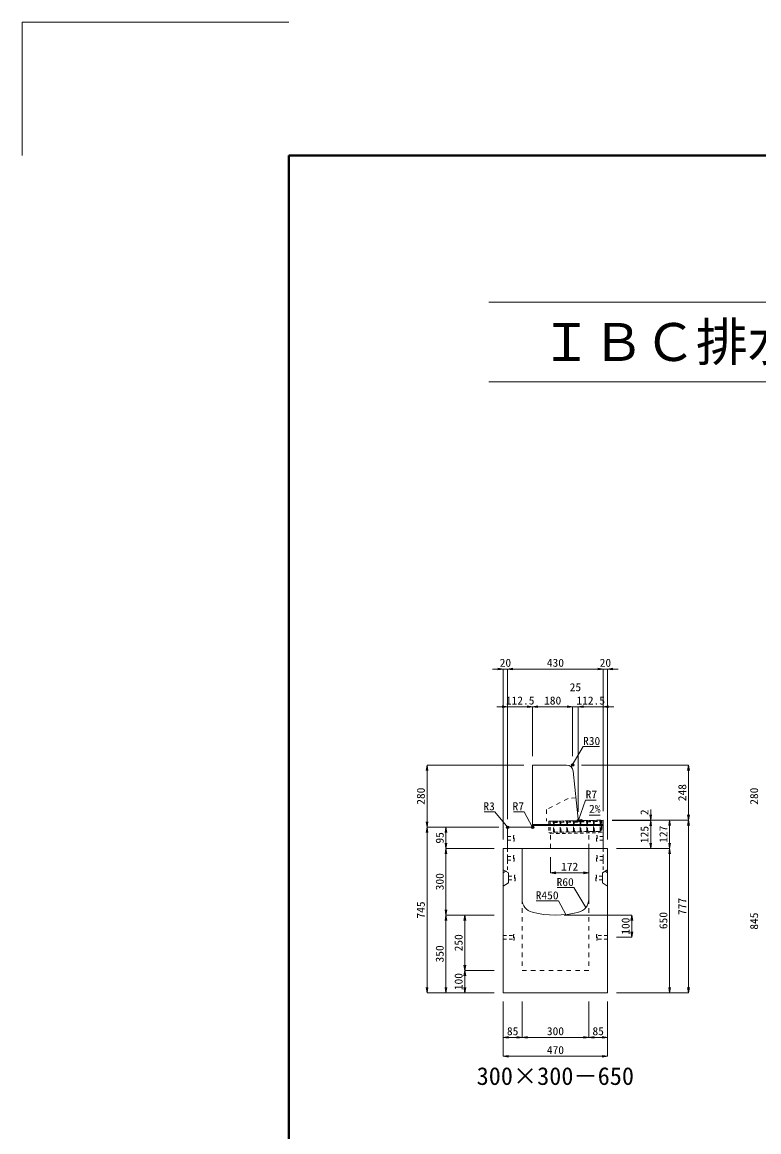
# Model space of a CAD drawing. Units: millimetres at full size; some dimension numbers follow another scale. Extents: x -18734 to 51600, y -18820 to 17820.
# Drawn here: x 0 to 3315, y 12824 to 17820 of the extents above; entities that cross this region are included whole.
import ezdxf
from ezdxf.enums import TextEntityAlignment as Align

# ---------------------------------------------------------------- set-up
doc = ezdxf.new("R2010")
doc.units = ezdxf.units.MM
doc.header["$LTSCALE"] = 20
doc.header["$PDMODE"] = 32
doc.header["$PDSIZE"] = 10
doc.linetypes.add('USER1', pattern=[2, 1, -1])
doc.linetypes.add('USER2', pattern=[1.35, 0.75, -0.6])
for name, color, linetype, lineweight in [('Defpoints_2', 1, 'Continuous', 13), ('インサート', 3, 'USER2', 9), ('グレーチング', 7, 'USER2', 5), ('受枠', 3, 'USER2', 9), ('図枠', 7, 'Continuous', 5), ('寸法線', 7, 'Continuous', 13), ('引出線', 4, 'Continuous', 13), ('本体', 2, 'Continuous', 13), ('目地', 132, 'Continuous', 5)]:
    doc.layers.add(name, color=color, linetype=linetype, lineweight=lineweight)
doc.layers.add('作業エリア', color=11, linetype='Continuous')
doc.layers.add('文字', color=7, linetype='Continuous')
doc.styles.add('ＭＳ ゴシック', font='')
doc.styles.add('ＭＳ 明朝', font='')
doc.styles.get('ＭＳ ゴシック').set_extended_font_data('MS Gothic')
doc.styles.get('ＭＳ 明朝').set_extended_font_data('MS Mincho')

# ---------------------------------------------------------------- blocks, each defined once
blk = doc.blocks.new('open_arrow')
at = {"color": 0, "linetype": 'Continuous', "lineweight": -2}
blk.add_lwpolyline([(7.5, 1.25), (0, 0), (7.5, -1.25)], dxfattribs=at)

msp = doc.modelspace()

# ---------------------------------------------------------------- linework, layer by layer
at = {"layer": 'Defpoints_2'}
for p, q in [((0, 17820), (1200, 17820)), ((0, 17220), (0, 17820))]:
    msp.add_line(p, q, dxfattribs=at)
at = {"layer": 'インサート'}
for p, q in [((2185, 14153.5), (2212, 14153.5)), ((2185, 14153.5), (2185, 14136.5)), ((2215, 14157.5), (2212, 14157.5)), ((2212, 14157.5), (2212, 14132.5)), ((2215, 14132.5), (2215, 14157.5)), ((2585, 14157.5), (2588, 14157.5)), ((2585, 14132.5), (2585, 14157.5)), ((2588, 14157.5), (2588, 14132.5)), ((2615, 14153.5), (2588, 14153.5)), ((2615, 14153.5), (2615, 14136.5)), ((2185, 14136.5), (2212, 14136.5)), ((2212, 14132.5), (2215, 14132.5)), ((2588, 14132.5), (2585, 14132.5)), ((2615, 14136.5), (2588, 14136.5)), ((2185, 14063.5), (2212, 14063.5)), ((2185, 14063.5), (2185, 14046.5)), ((2185, 14046.5), (2212, 14046.5)), ((2215, 14067.5), (2212, 14067.5)), ((2212, 14067.5), (2212, 14042.5)), ((2212, 14042.5), (2215, 14042.5)), ((2215, 14042.5), (2215, 14067.5)), ((2585, 14067.5), (2588, 14067.5)), ((2585, 14042.5), (2585, 14067.5)), ((2588, 14042.5), (2585, 14042.5)), ((2588, 14067.5), (2588, 14042.5)), ((2615, 14063.5), (2588, 14063.5)), ((2615, 14046.5), (2588, 14046.5)), ((2615, 14063.5), (2615, 14046.5)), ((2188.2, 13975.5), (2215.2, 13975.5)), ((2188.2, 13975.5), (2188.2, 13958.5)), ((2188.2, 13958.5), (2215.2, 13958.5)), ((2218.2, 13979.5), (2215.2, 13979.5)), ((2215.2, 13979.5), (2215.2, 13954.5)), ((2215.2, 13954.5), (2218.2, 13954.5)), ((2218.2, 13954.5), (2218.2, 13979.5)), ((2581.8, 13979.5), (2584.8, 13979.5)), ((2581.8, 13954.5), (2581.8, 13979.5)), ((2584.8, 13954.5), (2581.8, 13954.5)), ((2584.8, 13979.5), (2584.8, 13954.5)), ((2611.8, 13975.5), (2584.8, 13975.5)), ((2611.8, 13958.5), (2584.8, 13958.5)), ((2611.8, 13975.5), (2611.8, 13958.5)), ((2165, 13708.5), (2212, 13708.5)), ((2165, 13708.5), (2165, 13691.5)), ((2165, 13691.5), (2212, 13691.5)), ((2215, 13712.5), (2212, 13712.5)), ((2212, 13712.5), (2212, 13687.5)), ((2215, 13687.5), (2215, 13712.5)), ((2588, 13712.5), (2585, 13712.5)), ((2585, 13712.5), (2585, 13687.5)), ((2588, 13687.5), (2588, 13712.5)), ((2635, 13708.5), (2588, 13708.5)), ((2635, 13691.5), (2588, 13691.5)), ((2635, 13691.5), (2635, 13708.5)), ((2212, 13687.5), (2215, 13687.5)), ((2585, 13687.5), (2588, 13687.5))]:
    msp.add_line(p, q, dxfattribs=at)
at = {"layer": 'グレーチング'}
for p, q in [((2389.92, 14222.5), (2604.88, 14226.8)), ((2395.04, 14216.6), (2419.92, 14223.1)), ((2395.04, 14216.6), (2420.04, 14217.1)), ((2425.04, 14217.2), (2449.91, 14223.7)), ((2425.04, 14217.2), (2450.03, 14217.7)), ((2455.03, 14217.8), (2479.91, 14224.3)), ((2455.03, 14217.8), (2480.03, 14218.3)), ((2485.03, 14218.4), (2509.9, 14224.9)), ((2485.03, 14218.4), (2510.02, 14218.9)), ((2515.02, 14219), (2539.89, 14225.5)), ((2515.02, 14219), (2540.01, 14219.5)), ((2545.01, 14219.6), (2569.89, 14226.1)), ((2545.01, 14219.6), (2570.01, 14220.1)), ((2575.01, 14220.2), (2599.88, 14226.7)), ((2575.01, 14220.2), (2600, 14220.7)), ((2390.92, 14172.51), (2605.88, 14176.81))]:
    msp.add_line(p, q, dxfattribs=at)
for points in [[(2389.92, 14222.5), (2394.92, 14222.6), (2395.04, 14216.6), (2394.06, 14215.58), (2394.78, 14179.59), (2395.8, 14178.61), (2395.92, 14172.61), (2390.92, 14172.51), (2390.8, 14178.51), (2391.78, 14179.53), (2391.06, 14215.52), (2390.04, 14216.5)], [(2419.92, 14223.1), (2424.92, 14223.2), (2425.04, 14217.2), (2424.06, 14216.18), (2424.78, 14180.19), (2425.8, 14179.21), (2425.92, 14173.21), (2420.92, 14173.11), (2420.8, 14179.11), (2421.78, 14180.13), (2421.06, 14216.12), (2420.04, 14217.1)], [(2449.91, 14223.7), (2454.91, 14223.8), (2455.03, 14217.8), (2454.05, 14216.78), (2454.77, 14180.79), (2455.79, 14179.81), (2455.91, 14173.81), (2450.91, 14173.71), (2450.79, 14179.71), (2451.77, 14180.73), (2451.05, 14216.72), (2450.03, 14217.7)], [(2479.91, 14224.3), (2484.91, 14224.4), (2485.03, 14218.4), (2484.05, 14217.38), (2484.77, 14181.39), (2485.79, 14180.41), (2485.91, 14174.41), (2480.91, 14174.31), (2480.79, 14180.31), (2481.77, 14181.33), (2481.05, 14217.32), (2480.03, 14218.3)], [(2509.9, 14224.9), (2514.9, 14225), (2515.02, 14219), (2514.04, 14217.98), (2514.76, 14181.99), (2515.78, 14181.01), (2515.9, 14175.01), (2510.9, 14174.91), (2510.78, 14180.91), (2511.76, 14181.93), (2511.04, 14217.92), (2510.02, 14218.9)], [(2539.89, 14225.5), (2544.89, 14225.6), (2545.01, 14219.6), (2544.03, 14218.58), (2544.75, 14182.59), (2545.77, 14181.61), (2545.89, 14175.61), (2540.89, 14175.51), (2540.77, 14181.51), (2541.75, 14182.53), (2541.03, 14218.52), (2540.01, 14219.5)], [(2569.89, 14226.1), (2574.89, 14226.2), (2575.01, 14220.2), (2574.03, 14219.18), (2574.75, 14183.19), (2575.77, 14182.21), (2575.89, 14176.21), (2570.89, 14176.11), (2570.77, 14182.11), (2571.75, 14183.13), (2571.03, 14219.12), (2570.01, 14220.1)], [(2599.88, 14226.7), (2604.88, 14226.8), (2605, 14220.8), (2604.02, 14219.78), (2604.74, 14183.79), (2605.76, 14182.81), (2605.88, 14176.81), (2600.88, 14176.71), (2600.76, 14182.71), (2601.74, 14183.73), (2601.02, 14219.72), (2600, 14220.7)]]:
    msp.add_lwpolyline(points, close=True, dxfattribs=at)
at = {"layer": '作業エリア'}
for p in [(2477.5, 14475), (2185, 14195), (2297.5, 14195), (2502.5, 14225), (2515, 14225)]:
    msp.add_point(p, dxfattribs=at)
at = {"layer": '受枠'}
for p, q in [((2369.93, 14222.1), (2612.88, 14226.96)), ((2369.93, 14222.1), (2370.93, 14172.11)), ((2375.93, 14222.22), (2377.05, 14166.23)), ((2606.88, 14226.84), (2607.88, 14176.85)), ((2612.88, 14226.96), (2614, 14170.97)), ((2370.93, 14172.11), (2607.88, 14176.85)), ((2377.05, 14166.23), (2614, 14170.97)), ((2550.89, 14175.71), (2551.01, 14169.71))]:
    msp.add_line(p, q, dxfattribs=at)
at = {"layer": '図枠', "lineweight": 40}
for p, q in [((1200, 600), (1200, 17220)), ((1200, 17220), (24600, 17220))]:
    msp.add_line(p, q, dxfattribs=at)
at = {"layer": '図枠', "lineweight": 13}
for p, q in [((2100, 16560), (23700, 16560)), ((2100, 16200), (23700, 16200))]:
    msp.add_line(p, q, dxfattribs=at)
at = {"layer": '寸法線'}
for p, q in [((2233, 14907.69), (2117, 14907.69)), ((2165, 14140), (2165, 14907.69)), ((2185, 14907.69), (2615, 14907.69)), ((2185, 14232), (2185, 14907.69)), ((2185, 14232), (2185, 14907.69)), ((2567, 14907.69), (2683, 14907.69)), ((2615, 14267), (2615, 14907.69)), ((2615, 14267), (2615, 14907.69)), ((2635, 14140), (2635, 14907.69)), ((2137, 14737.69), (2297.5, 14737.69)), ((2185, 14232), (2185, 14737.69)), ((2297.5, 14737.69), (2477.5, 14737.69)), ((2297.5, 14515), (2297.5, 14737.69)), ((2297.5, 14515), (2297.5, 14737.69)), ((2429.5, 14737.69), (2550.5, 14737.69)), ((2477.5, 14515), (2477.5, 14737.69)), ((2477.5, 14515), (2477.5, 14737.69)), ((2502.5, 14265), (2502.5, 14737.69)), ((2502.5, 14737.69), (2663, 14737.69)), ((2502.5, 14265), (2502.5, 14737.69)), ((2615, 14267), (2615, 14737.69)), ((1822.06, 14195), (1822.06, 14475)), ((2257.5, 14475), (1822.06, 14475)), ((2517.5, 14475), (2998.78, 14475)), ((2998.78, 14227), (2998.78, 14475)), ((2828.78, 14177), (2828.78, 14275)), ((1822.06, 13450), (1822.06, 14195)), ((2145, 14195), (1822.06, 14195)), ((2145, 14195), (1822.06, 14195)), ((1907.06, 14100), (1907.06, 14195)), ((2145, 14195), (1907.06, 14195)), ((2655, 14227), (2998.78, 14227)), ((2655, 14227), (2913.78, 14227)), ((2655, 14227), (2828.78, 14227)), ((2655, 14227), (2998.78, 14227)), ((2655, 14225), (2828.78, 14225)), ((2655, 14225), (2828.78, 14225)), ((2828.78, 14100), (2828.78, 14225)), ((2913.78, 14100), (2913.78, 14227)), ((2998.78, 14227), (2998.78, 13450)), ((1907.06, 14100), (1907.06, 13800)), ((2125, 14100), (1907.06, 14100)), ((2125, 14100), (1907.06, 14100)), ((2675, 14100), (2913.78, 14100)), ((2675, 14100), (2913.78, 14100)), ((2675, 14100), (2828.78, 14100)), ((2913.78, 14100), (2913.78, 13450)), ((2378, 14060), (2378, 13989.77)), ((2378, 13989.77), (2550, 13989.77)), ((2125, 13800), (1907.06, 13800)), ((1907.06, 13450), (1907.06, 13800)), ((2125, 13800), (1907.06, 13800)), ((1992.06, 13800), (1992.06, 13550)), ((2125, 13800), (1992.06, 13800)), ((2440, 13800), (2743.78, 13800)), ((2743.78, 13800), (2743.78, 13700)), ((2675, 13700), (2743.78, 13700)), ((2125, 13550), (1992.06, 13550)), ((1992.06, 13550), (1992.06, 13450)), ((2125, 13550), (1992.06, 13550)), ((2125, 13450), (1822.06, 13450)), ((2125, 13450), (1907.06, 13450)), ((2125, 13450), (1992.06, 13450)), ((2675, 13450), (2913.78, 13450)), ((2675, 13450), (2998.78, 13450)), ((2165, 13410), (2165, 13248.84)), ((2165, 13410), (2165, 13163.84)), ((2250, 13410), (2250, 13248.84)), ((2250, 13410), (2250, 13248.84)), ((2550, 13410), (2550, 13248.84)), ((2550, 13410), (2550, 13248.84)), ((2635, 13410), (2635, 13248.84)), ((2635, 13410), (2635, 13163.84)), ((2165, 13248.84), (2250, 13248.84)), ((2250, 13248.84), (2550, 13248.84)), ((2550, 13248.84), (2635, 13248.84)), ((2165, 13163.84), (2635, 13163.84))]:
    msp.add_line(p, q, dxfattribs=at)
at = {"layer": '引出線'}
for points in [[(2470.48, 14467.24), (2524.33, 14558.64), (2599, 14558.64)], [(2504.14, 14226.81), (2536.08, 14317.58), (2584.01, 14317.58)], [(2185.88, 14194.12), (2127.15, 14264.49), (2079.43, 14264.49)], [(2295.45, 14197.05), (2258.75, 14264.49), (2210.82, 14264.49)], [(2552.12, 14249.12), (2600.83, 14250.1), (2552.08, 14249.12)], [(2537.07, 13833.32), (2482.66, 13923.21), (2407.98, 13923.21)], [(2446.44, 13802.4), (2414.22, 13863.55), (2313.21, 13863.55)]]:
    msp.add_lwpolyline(points, dxfattribs=at)
at = {"layer": '本体'}
for p, q in [((2297.5, 14475), (2297.5, 14202)), ((2297.5, 14475), (2450.35, 14475)), ((2480.2, 14447.99), (2501.87, 14231.3)), ((2185, 14192), (2185, 14100)), ((2290.5, 14195), (2188, 14195)), ((2515, 14225), (2508.83, 14225)), ((2615, 14227), (2515, 14225)), ((2615, 14227), (2615, 14100)), ((2165, 14100), (2165, 13450)), ((2165, 14100), (2250, 14100)), ((2185, 14100), (2615, 14100)), ((2250, 14100), (2250, 13870.53)), ((2550, 14100), (2635, 14100)), ((2550, 14100), (2550, 13870.53)), ((2635, 14100), (2635, 13450)), ((2165, 13450), (2635, 13450))]:
    msp.add_line(p, q, dxfattribs=at)
at = {"layer": '本体', "linetype": 'USER1'}
for p, q in [((2457.5, 14325), (2360.5, 14275)), ((2492.2, 14328), (2457.5, 14325)), ((2360.5, 14275), (2360.5, 14221.91)), ((2515, 14225), (2360.5, 14221.91)), ((2378, 14100), (2378, 14172.25)), ((2550, 14100), (2550, 14175.69))]:
    msp.add_line(p, q, dxfattribs=at)
at = {"layer": '本体', "linetype": 'USER2', "lineweight": 9}
for p, q in [((2185, 14003), (2185, 14100)), ((2615, 14003), (2615, 14100)), ((2165, 13990.5), (2185, 14003)), ((2635, 13990.5), (2615, 14003))]:
    msp.add_line(p, q, dxfattribs=at)
at = {"layer": '本体', "lineweight": 9}
for p, q in [((2165, 14004), (2188.2, 13989.5)), ((2188.2, 13989.5), (2188.2, 13944.5)), ((2634.58, 14003.74), (2611.8, 13989.5)), ((2611.8, 13989.5), (2611.8, 13944.5)), ((2188.2, 13944.5), (2165, 13930)), ((2611.8, 13944.5), (2635, 13930))]:
    msp.add_line(p, q, dxfattribs=at)
at = {"layer": '本体', "linetype": 'USER1', "lineweight": 15}
for p, q in [((2250, 13870.53), (2250, 13550)), ((2550, 13870.53), (2550, 13550)), ((2250, 13550), (2550, 13550))]:
    msp.add_line(p, q, dxfattribs=at)
at = {"layer": '本体'}
for centre, radius, start, end in [((2450.35, 14445), 30, 5.71059, 90), ((2188, 14192), 3, 90, 180), ((2290.5, 14202), 7, 270, 0), ((2508.83, 14232), 7, 185.71059, 270), ((2310, 13870.53), 60, 180, 256.65764), ((2490, 13870.53), 60, 283.34236, 0), ((2400, 14250), 450, 256.65764, 283.34236)]:
    msp.add_arc(centre, radius, start, end, dxfattribs=at)
at = {"layer": '目地'}
for p, q in [((2615, 14207), (2297.5, 14207)), ((2615, 14203), (2297.5, 14203))]:
    msp.add_line(p, q, dxfattribs=at)

# ---------------------------------------------------------------- block references
at = {"layer": '寸法線', "xscale": 3.2, "yscale": 3.2}
for p, rotation in [((2165, 14907.69), 180), ((2615, 14907.69), 180), ((2615, 14907.69), 180), ((2185, 14737.69), 180), ((2297.5, 14737.69), 180), ((2477.5, 14737.69), 180), ((2477.5, 14737.69), 180), ((1822.06, 14475), 270), ((2998.78, 14475), 270), ((2828.78, 14227), 90), ((2998.78, 14227), 90), ((1822.06, 14195), 90), ((1822.06, 14195), 270), ((1907.06, 14195), 270), ((2828.78, 14225), 270), ((2828.78, 14225), 270), ((2913.78, 14227), 270), ((2998.78, 14227), 270), ((1907.06, 14100), 90), ((1907.06, 14100), 270), ((2828.78, 14100), 90), ((2913.78, 14100), 90), ((2913.78, 14100), 270), ((2550, 13989.77), 180), ((1907.06, 13800), 90), ((1907.06, 13800), 270), ((1992.06, 13800), 270), ((2743.78, 13800), 270), ((2743.78, 13700), 90), ((1992.06, 13550), 90), ((1992.06, 13550), 270), ((1822.06, 13450), 90), ((1907.06, 13450), 90), ((1992.06, 13450), 90), ((2913.78, 13450), 90), ((2998.78, 13450), 90), ((2250, 13248.84), 180), ((2550, 13248.84), 180), ((2635, 13248.84), 180), ((2635, 13163.84), 180)]:
    msp.add_blockref('open_arrow', p, dxfattribs=dict(at, rotation=rotation))
for p in [(2185, 14907.69), (2185, 14907.69), (2635, 14907.69), (2297.5, 14737.69), (2502.5, 14737.69), (2502.5, 14737.69), (2615, 14737.69), (2378, 13989.77), (2165, 13248.84), (2250, 13248.84), (2550, 13248.84), (2165, 13163.84)]:
    msp.add_blockref('open_arrow', p, dxfattribs=at)
at = {"layer": '引出線', "xscale": 0.0533, "yscale": 0.0533}
for p, rotation in [((2470.48, 14467.24), 59.5), ((2552.12, 14249.12), 1.1), ((2185.88, 14194.12), 129.8), ((2295.45, 14197.05), 118.6), ((2504.14, 14226.81), 70.6), ((2446.44, 13802.4), 117.8), ((2537.07, 13833.32), 121.2)]:
    msp.add_blockref('open_arrow', p, dxfattribs=dict(at, rotation=rotation))

# ---------------------------------------------------------------- texts
at = {"layer": '図枠', "style": 'ＭＳ ゴシック'}
msp.add_text('\u3000ＩＢＣ排水側溝\u3000深型集水桝\u3000中央分離帯用Ｃ (Ⅰ型･Ⅲ型兼用) ３００型\u3000断面図', height=170.9, dxfattribs=at).set_placement((2100, 16380), align=Align.MIDDLE_LEFT)
at = {"layer": '寸法線', "style": 'ＭＳ 明朝', "width": 1.05}
for s, p in [('20', (2175, 14935.69)), ('430', (2400, 14935.69)), ('20', (2625, 14935.69)), ('25', (2490, 14825.69)), ('112.5', (2241.25, 14765.69)), ('180', (2387.5, 14765.69)), ('112.5', (2558.75, 14765.69)), ('172', (2464, 14017.77)), ('85', (2207.5, 13276.84)), ('300', (2400, 13276.84)), ('85', (2592.5, 13276.84)), ('470', (2400, 13191.84))]:
    msp.add_text(s, height=36.03, dxfattribs=at).set_placement(p, align=Align.MIDDLE_CENTER)
for s, p in [('280', (1794.06, 14335)), ('248', (2970.78, 14351)), ('280', (3294.06, 14335)), ('2', (2800.78, 14262.59)), ('125', (2800.78, 14162.5)), ('127', (2885.78, 14163.5)), ('95', (1879.06, 14147.5)), ('300', (1879.06, 13950)), ('745', (1794.06, 13822.5)), ('777', (2970.78, 13838.5)), ('650', (2885.78, 13775)), ('845', (3294.06, 13772.5)), ('100', (2715.78, 13750)), ('250', (1964.06, 13675)), ('350', (1879.06, 13625)), ('100', (1964.06, 13500))]:
    msp.add_text(s, height=36.03, rotation=90, dxfattribs=at).set_placement(p, align=Align.MIDDLE_CENTER)
at = {"layer": '引出線', "style": 'ＭＳ 明朝', "width": 1.05}
for s, p in [('R30', (2524.33, 14601.84)), ('R7', (2536.08, 14360.78))]:
    msp.add_text(s, height=36.03, dxfattribs=at).set_placement(p, align=Align.TOP_LEFT)
for s, p in [('R3', (2127.15, 14307.69)), ('R7', (2258.75, 14307.69)), ('R60', (2482.66, 13966.41)), ('R450', (2414.22, 13906.75))]:
    msp.add_text(s, height=36.03, dxfattribs=at).set_placement(p, align=Align.TOP_RIGHT)
msp.add_text('2%', height=36.03, rotation=1.146, dxfattribs=at).set_placement((2551.15, 14296.02), align=Align.TOP_LEFT)
at = {"layer": '文字', "style": 'ＭＳ 明朝'}
msp.add_text('300×300－650', height=80.06, dxfattribs=at).set_placement((2399.52, 13075.03), align=Align.MIDDLE_CENTER)

doc.saveas('drawing.dxf')
